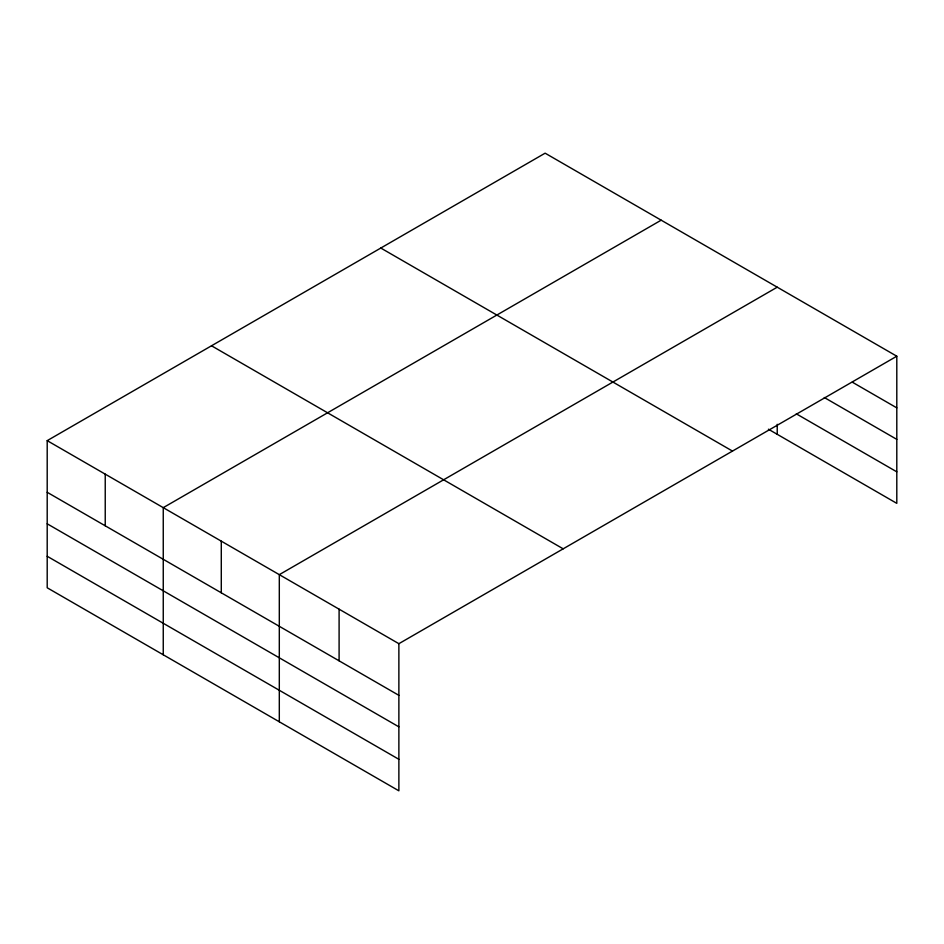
<?xml version="1.0" encoding="UTF-8"?>
<svg xmlns="http://www.w3.org/2000/svg" width="944" height="944" viewBox="0 0 944 944"><rect width="100%" height="100%" fill="white"/><g stroke="black" fill="none" stroke-linecap="round" stroke-linejoin="round"><path stroke-width="1.42" d="M896.8 356.218L545.125 153.176L47.2 440.647L47.2 587.782L398.875 790.824L398.875 643.69L896.8 356.218L896.8 503.353L768.404 429.213M661.178 220.176L163.253 507.66L163.253 654.782M777.231 287.188L279.306 574.66L279.306 721.794M852.279 382.155L896.8 407.867M824.289 397.507L896.8 439.373M796.311 413.826L896.8 471.835M380.81 248.048L732.485 451.079M211.515 345.787L563.19 548.83M47.2 440.647L398.875 643.69M47.2 492.296L398.875 695.339M47.2 523.802L398.875 726.845M47.2 556.276L398.875 759.306M777.231 424.293L777.231 434.311M339.097 609.175L339.097 660.812M221.285 541.16L221.285 592.797M105.232 474.148L105.232 525.796"/></g></svg>
